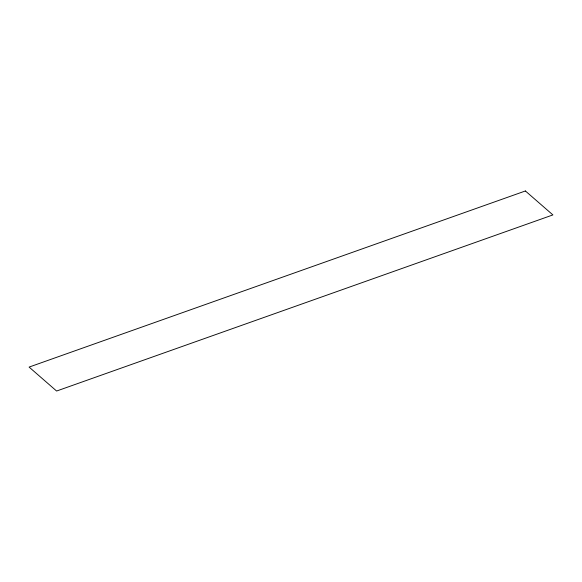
<?xml version="1.0" encoding="UTF-8"?>
<svg xmlns="http://www.w3.org/2000/svg" width="582" height="582" viewBox="0 0 582 582"><rect width="100%" height="100%" fill="white"/><g stroke="black" fill="none" stroke-linecap="round" stroke-linejoin="round"><path stroke-width="0.87" d="M525.393 190.969L29.1 367.082L56.607 391.031L552.9 214.918L525.393 190.969"/></g></svg>
